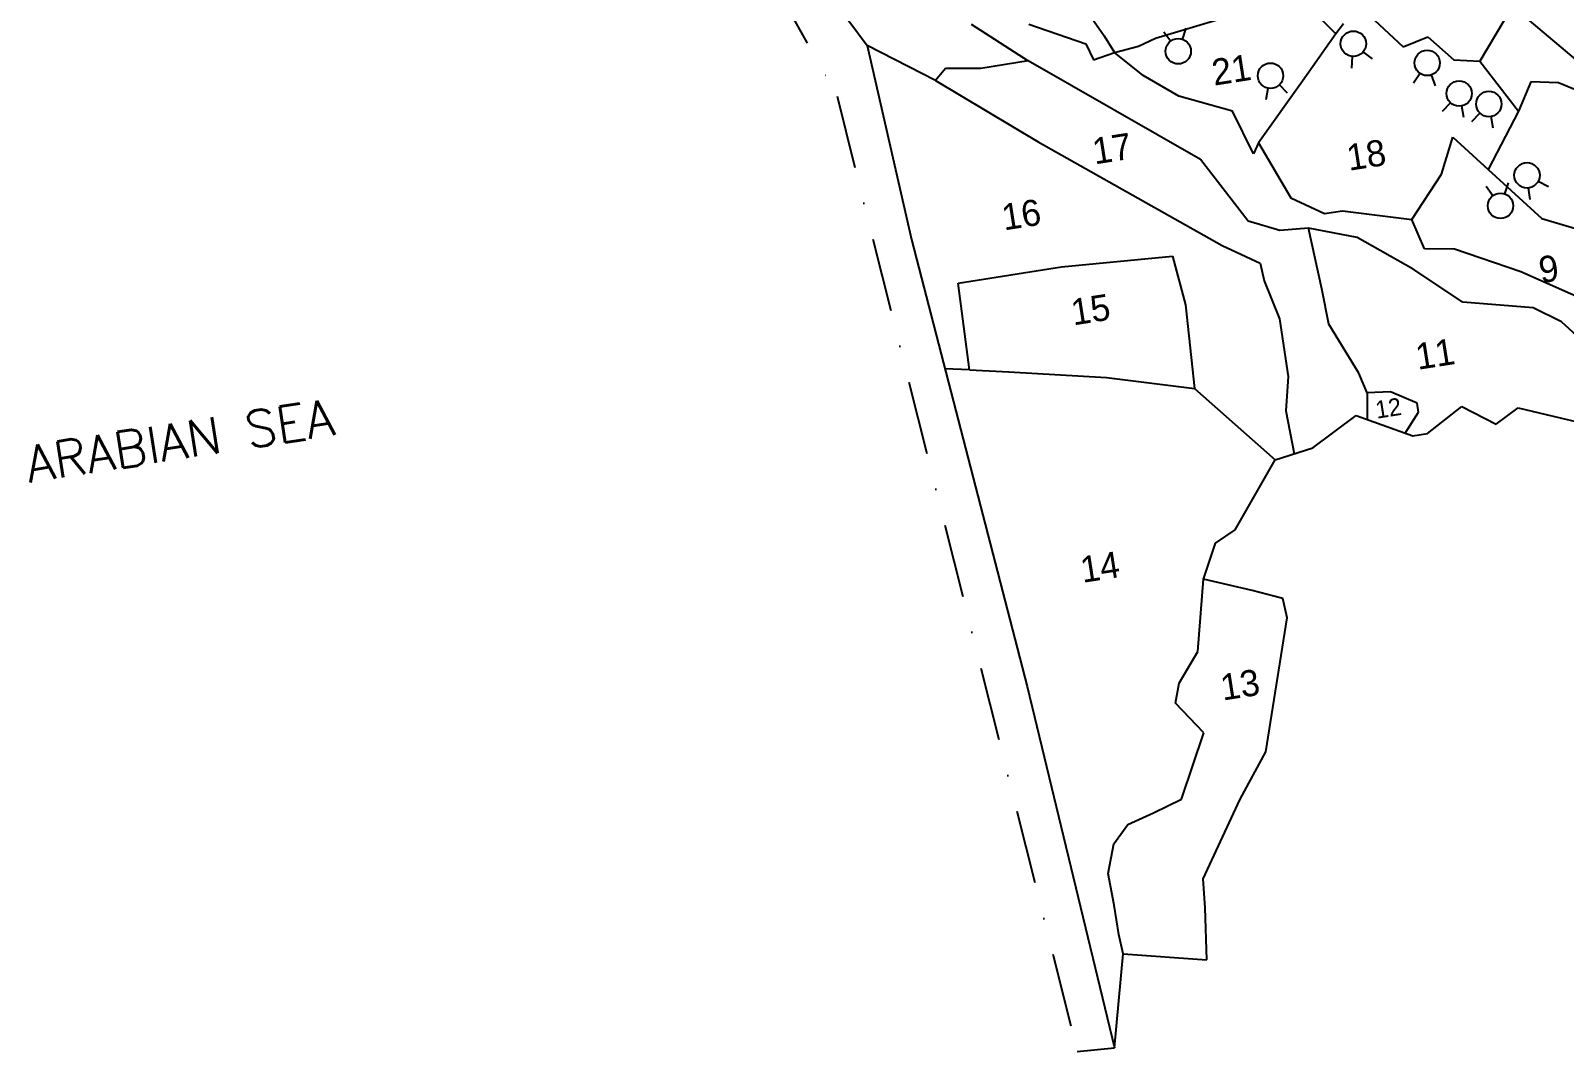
# Model space of a CAD drawing. Header units: metres. Extents: x 327602 to 331482, y 1805743 to 1809542.
# Drawn here: x 327822 to 328862, y 1805743 to 1806435 of the extents above; entities that cross this region are included whole.
import ezdxf
from ezdxf.enums import TextEntityAlignment as Align

# ---------------------------------------------------------------- set-up
doc = ezdxf.new("R2010")
doc.units = ezdxf.units.M
doc.header["$MEASUREMENT"] = 0
doc.linetypes.add('DASHDOT', pattern=[1, 0.5, -0.25, 0, -0.25])
for name, color, linetype in [('POLY_HATCH', 12, 'Continuous'), ('POLY_PARCEL', 6, 'Continuous'), ('POLY_WATER', 4, 'Continuous'), ('TEXT_MAPOUT', 7, 'Continuous'), ('TEXT_PARCEL', 7, 'Continuous'), ('V_BOUND_LINE', 7, 'Continuous'), ('V_BOUND_STREAM_LINE', 7, 'DASHDOT')]:
    doc.layers.add(name, color=color, linetype=linetype)
doc.styles.get("Standard").update_dxf_attribs({"font": 'simplex.shx'})
doc.styles.add('TEXT_MAP', font='', dxfattribs={"height": 0.2})
doc.styles.get('TEXT_MAP').set_extended_font_data('Kruti Dev 050')

msp = doc.modelspace()

# ---------------------------------------------------------------- linework, layer by layer
for points in [[(328590.7, 1806434.8), (328595.4, 1806428.4)], [(328605.7, 1806437.1), (328603.2, 1806429.6)], [(328718.3, 1806410.1), (328718.8, 1806418)], [(328732.2, 1806416.3), (328726, 1806421.2)], [(328760.1, 1806400), (328764.5, 1806406.5)], [(328775.1, 1806398.1), (328772.4, 1806405.5)], [(328660.1, 1806388.7), (328661.6, 1806396.4)], [(328674.7, 1806393.1), (328669.2, 1806398.8)], [(328779.7, 1806380.8), (328785.1, 1806386.5)], [(328794.3, 1806376.6), (328792.8, 1806384.3)], [(328799.6, 1806373.9), (328805.2, 1806379.5)], [(328814.2, 1806369.4), (328812.8, 1806377.2)], [(328824.3, 1806332.3), (328821.8, 1806324.8)], [(328851.7, 1806329.6), (328844.7, 1806333.2)], [(328809.3, 1806329.9), (328814, 1806323.6)], [(328839.2, 1806320.9), (328838.2, 1806328.7)]]:
    msp.add_lwpolyline(points)
for centre in [(328719.3, 1806426.6), (328600.5, 1806421.5), (328663.1, 1806404.9), (328769.4, 1806413.6), (328791.1, 1806392.8), (328811.2, 1806385.7), (328837.1, 1806337.3), (328819.1, 1806316.6)]:
    msp.add_circle(centre, 8.62)
at = {"layer": 'POLY_HATCH'}
msp.add_line((328910.8, 1806381.6), (328838.9, 1806442.3), dxfattribs=at)
at = {"layer": 'POLY_PARCEL'}
for p, q in [((328530.7, 1806460), (328550.2, 1806432)), ((328689.3, 1806451.1), (328707.5, 1806433.3)), ((328727.1, 1806448.7), (328753.1, 1806424.4)), ((328585.1, 1806430.3), (328628.3, 1806443.3)), ((328712.5, 1806440.2), (328707.5, 1806433.3)), ((328821.4, 1806442.2), (328805.2, 1806414.8)), ((328435.9, 1806401.6), (328389.4, 1806425.4)), ((328550.2, 1806432), (328557.3, 1806420.7)), ((328557.3, 1806420.7), (328573.5, 1806425)), ((328573.5, 1806425), (328585.1, 1806430.3)), ((328707.5, 1806433.3), (328684.8, 1806401.3)), ((328753.1, 1806424.4), (328769.8, 1806431.4)), ((328769.8, 1806431.4), (328787.4, 1806415.6)), ((328498.6, 1806414.9), (328466.5, 1806409.9)), ((328787.4, 1806415.6), (328805.2, 1806414.8)), ((328805.2, 1806414.8), (328831.3, 1806380.8)), ((328442.6, 1806409.7), (328435.9, 1806401.6)), ((328466.5, 1806409.9), (328442.6, 1806409.7)), ((328435.9, 1806401.6), (328505.4, 1806360.1)), ((328684.8, 1806401.3), (328655, 1806359.4)), ((328839.7, 1806400.7), (328831.3, 1806380.8)), ((328858.4, 1806400.1), (328839.7, 1806400.7)), ((328883.1, 1806389.8), (328858.4, 1806400.1)), ((328831.3, 1806380.8), (328810.8, 1806341.2)), ((328779.1, 1806338), (328786.7, 1806363.1)), ((328786.7, 1806363.1), (328810.8, 1806341.2)), ((328505.4, 1806360.1), (328630.2, 1806289.6)), ((328810.8, 1806341.2), (328847.1, 1806307.9)), ((328759, 1806307.4), (328779.1, 1806338)), ((328698, 1806260.3), (328688.9, 1806301.5)), ((328847.1, 1806307.9), (328914.1, 1806288.2)), ((328630.2, 1806289.6), (328656, 1806277.6)), ((328521.4, 1806275.2), (328596.6, 1806282.5)), ((328596.6, 1806282.5), (328605.4, 1806249.3)), ((328451.2, 1806264.2), (328521.4, 1806275.2)), ((328656, 1806277.6), (328658.8, 1806265.7)), ((328458.9, 1806205.2), (328451.2, 1806264.2)), ((328658.8, 1806265.7), (328669.1, 1806239.8)), ((328702.7, 1806236.2), (328698, 1806260.3)), ((328605.4, 1806249.3), (328611.6, 1806192.6)), ((328669.1, 1806239.8), (328675.1, 1806200.8)), ((328722.9, 1806203), (328702.7, 1806236.2)), ((328458.9, 1806205.2), (328442.3, 1806205.9)), ((328458.9, 1806205.2), (328485.5, 1806203.9)), ((328485.5, 1806203.9), (328551.8, 1806200.1)), ((328551.8, 1806200.1), (328611.6, 1806192.6)), ((328675.1, 1806200.8), (328673.5, 1806177.5)), ((328728.6, 1806189.7), (328722.9, 1806203)), ((328611.6, 1806192.6), (328611.6, 1806192.6)), ((328611.6, 1806192.6), (328666.2, 1806144.1)), ((328744.5, 1806190.4), (328728.6, 1806189.7)), ((328728.6, 1806189.7), (328728.7, 1806171.6)), ((328762.5, 1806182.6), (328744.5, 1806190.4)), ((328673.5, 1806177.5), (328679.1, 1806148.3)), ((328754.4, 1806162.4), (328763.5, 1806176.5)), ((328763.5, 1806176.5), (328762.5, 1806182.6)), ((328613.7, 1806014), (328617.6, 1806063.1)), ((328601.1, 1805992.6), (328613.7, 1806014)), ((328598.7, 1805979), (328601.1, 1805992.6)), ((328617.9, 1805958.8), (328598.7, 1805979)), ((328602.7, 1805913.9), (328617.9, 1805958.8)), ((328566.3, 1805896.7), (328583.7, 1805904.7)), ((328583.7, 1805904.7), (328602.7, 1805913.9)), ((328556.8, 1805883.6), (328566.3, 1805896.7)), ((328552.9, 1805863.5), (328556.8, 1805883.6)), ((328557.1, 1805842), (328552.9, 1805863.5)), ((328560.3, 1805822.1), (328557.1, 1805842)), ((328563.1, 1805809), (328560.3, 1805822.1))]:
    msp.add_line(p, q, dxfattribs=at)
at = {"layer": 'POLY_WATER'}
for p, q in [((328351, 1806477.5), (328389.4, 1806425.4)), ((328460.1, 1806440), (328498.6, 1806414.9)), ((328499.2, 1806440), (328537.7, 1806426.5)), ((328389.4, 1806425.4), (328419.5, 1806293.7)), ((328537.7, 1806426.5), (328543, 1806415.8)), ((328615.6, 1806348.1), (328498.6, 1806414.9)), ((328543, 1806415.8), (328557.3, 1806420.7)), ((328576.6, 1806405.1), (328557.3, 1806420.7)), ((328601, 1806391.1), (328576.6, 1806405.1)), ((328637.2, 1806380.9), (328601, 1806391.1)), ((328651.5, 1806352), (328637.2, 1806380.9)), ((328655, 1806359.4), (328651.5, 1806352)), ((328655, 1806359.4), (328676.8, 1806322)), ((328647.9, 1806306.2), (328615.6, 1806348.1)), ((328676.8, 1806322), (328699.8, 1806311.4)), ((328699.8, 1806311.4), (328711.9, 1806313.3)), ((328711.9, 1806313.3), (328759, 1806307.4)), ((328669.4, 1806299.8), (328647.9, 1806306.2)), ((328688.9, 1806301.5), (328669.4, 1806299.8)), ((328721.9, 1806295.1), (328688.9, 1806301.5)), ((328767.5, 1806287.4), (328759, 1806307.4)), ((328419.5, 1806293.7), (328498.1, 1805990.3)), ((328759.9, 1806273.5), (328721.9, 1806295.1)), ((328787.9, 1806287.1), (328767.5, 1806287.4)), ((328832.9, 1806271.9), (328787.9, 1806287.1)), ((328793.5, 1806251.3), (328759.9, 1806273.5)), ((328884.5, 1806249), (328832.9, 1806271.9)), ((328841.2, 1806247.3), (328793.5, 1806251.3)), ((328860.5, 1806237.8), (328841.2, 1806247.3)), ((328881.2, 1806218.9), (328860.5, 1806237.8)), ((328498.1, 1805990.3), (328557.3, 1805745.2))]:
    msp.add_line(p, q, dxfattribs=at)
at = {"layer": 'V_BOUND_LINE'}
for p, q in [((328691.7, 1806152.4), (328721.1, 1806174.3)), ((328721.1, 1806174.3), (328759.6, 1806160.5)), ((328769.7, 1806162.1), (328792.8, 1806180.4)), ((328792.8, 1806180.4), (328816.2, 1806168.5)), ((328816.2, 1806168.5), (328831, 1806179.4)), ((328831, 1806179.4), (328859.7, 1806172.7)), ((328859.7, 1806172.7), (328874.9, 1806169)), ((328759.6, 1806160.5), (328769.7, 1806162.1)), ((328639.1, 1806096.7), (328666.2, 1806144.1)), ((328666.2, 1806144.1), (328691.7, 1806152.4)), ((328625.8, 1806087.7), (328639.1, 1806096.7)), ((328617.6, 1806063.1), (328625.8, 1806087.7)), ((328650.7, 1806055.4), (328617.6, 1806063.1)), ((328671.5, 1806050), (328650.7, 1806055.4)), ((328674.3, 1806037), (328671.5, 1806050)), ((328660, 1805945.9), (328674.3, 1806037)), ((328642.6, 1805913.8), (328660, 1805945.9)), ((328617.3, 1805859.7), (328642.6, 1805913.8)), ((328618.7, 1805840.1), (328617.3, 1805859.7)), ((328619.9, 1805804.9), (328618.7, 1805840.1)), ((328557.3, 1805745.2), (328563.1, 1805809)), ((328563.1, 1805809), (328619.9, 1805804.9))]:
    msp.add_line(p, q, dxfattribs=at)
at = {"layer": 'V_BOUND_STREAM_LINE', "ltscale": 100}
for p, q in [((328324.4, 1806470.7), (328369, 1806391.1)), ((328369, 1806391.1), (328532, 1805742.7)), ((328532, 1805742.7), (328557.3, 1805745.2))]:
    msp.add_line(p, q, dxfattribs=at)

# ---------------------------------------------------------------- texts
at = {"layer": 'TEXT_MAPOUT'}
msp.add_text('ARABIAN SEA', height=24.729, rotation=8.8984, dxfattribs=at).set_placement((327820.9, 1806128.7))
at = {"layer": 'TEXT_PARCEL', "style": 'TEXT_MAP'}
for s, height, p in [('21', 17.8, (328636.5, 1806409.1)), ('17', 17.8, (328555.5, 1806355.5)), ('18', 17.8, (328728, 1806351.2)), ('16', 17.8, (328494, 1806310.7)), ('9', 17.8, (328851.8, 1806273.9)), ('15', 17.8, (328541, 1806246.1)), ('11', 17.8, (328774.7, 1806216.1)), ('12', 11.87, (328743, 1806179.4)), ('14', 17.8, (328547.3, 1806071.5)), ('13', 17.8, (328642.4, 1805991.6))]:
    msp.add_text(s, height=height, rotation=8.8984, dxfattribs=at).set_placement(p, align=Align.MIDDLE)

doc.saveas('drawing.dxf')
